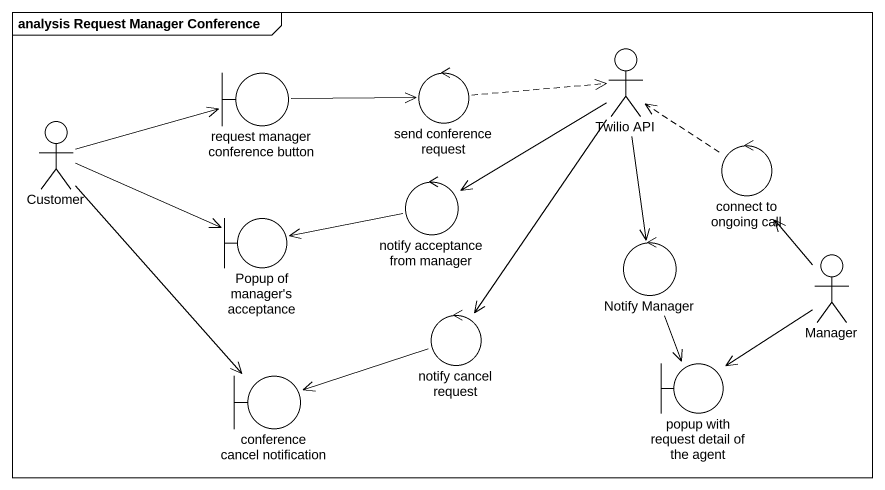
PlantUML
@startuml
mainframe analysis Request Manager Conference
actor "Twilio API" as Twilio_API
boundary "request manager conference button" as request_manager_conference
control "send conference request" as send_conference_request
actor Customer
control "connect to ongoing call" as connect_to_ongoing_call
boundary "Popup of manager's acceptance" as Popup_of_manager_s
control "notify acceptance from manager" as notify_acceptance_from
control "Notify Manager" as Notify_Manager
actor Manager
control "notify cancel request" as notify_cancel_request
boundary "conference cancel notification" as conference_cancel
boundary "popup with request detail of the agent" as popup_with_request_detail
Twilio_API --> notify_acceptance_from
Twilio_API --> Notify_Manager
Twilio_API --> notify_cancel_request
request_manager_conference -right-> send_conference_request
send_conference_request .right.> Twilio_API
Customer -right-> request_manager_conference
Customer -right-> Popup_of_manager_s
Customer --> conference_cancel
connect_to_ongoing_call .up.> Twilio_API
notify_acceptance_from -left-> Popup_of_manager_s
Notify_Manager --> popup_with_request_detail
Manager -up-> connect_to_ongoing_call
Manager --> popup_with_request_detail
notify_cancel_request -left-> conference_cancel
@enduml
